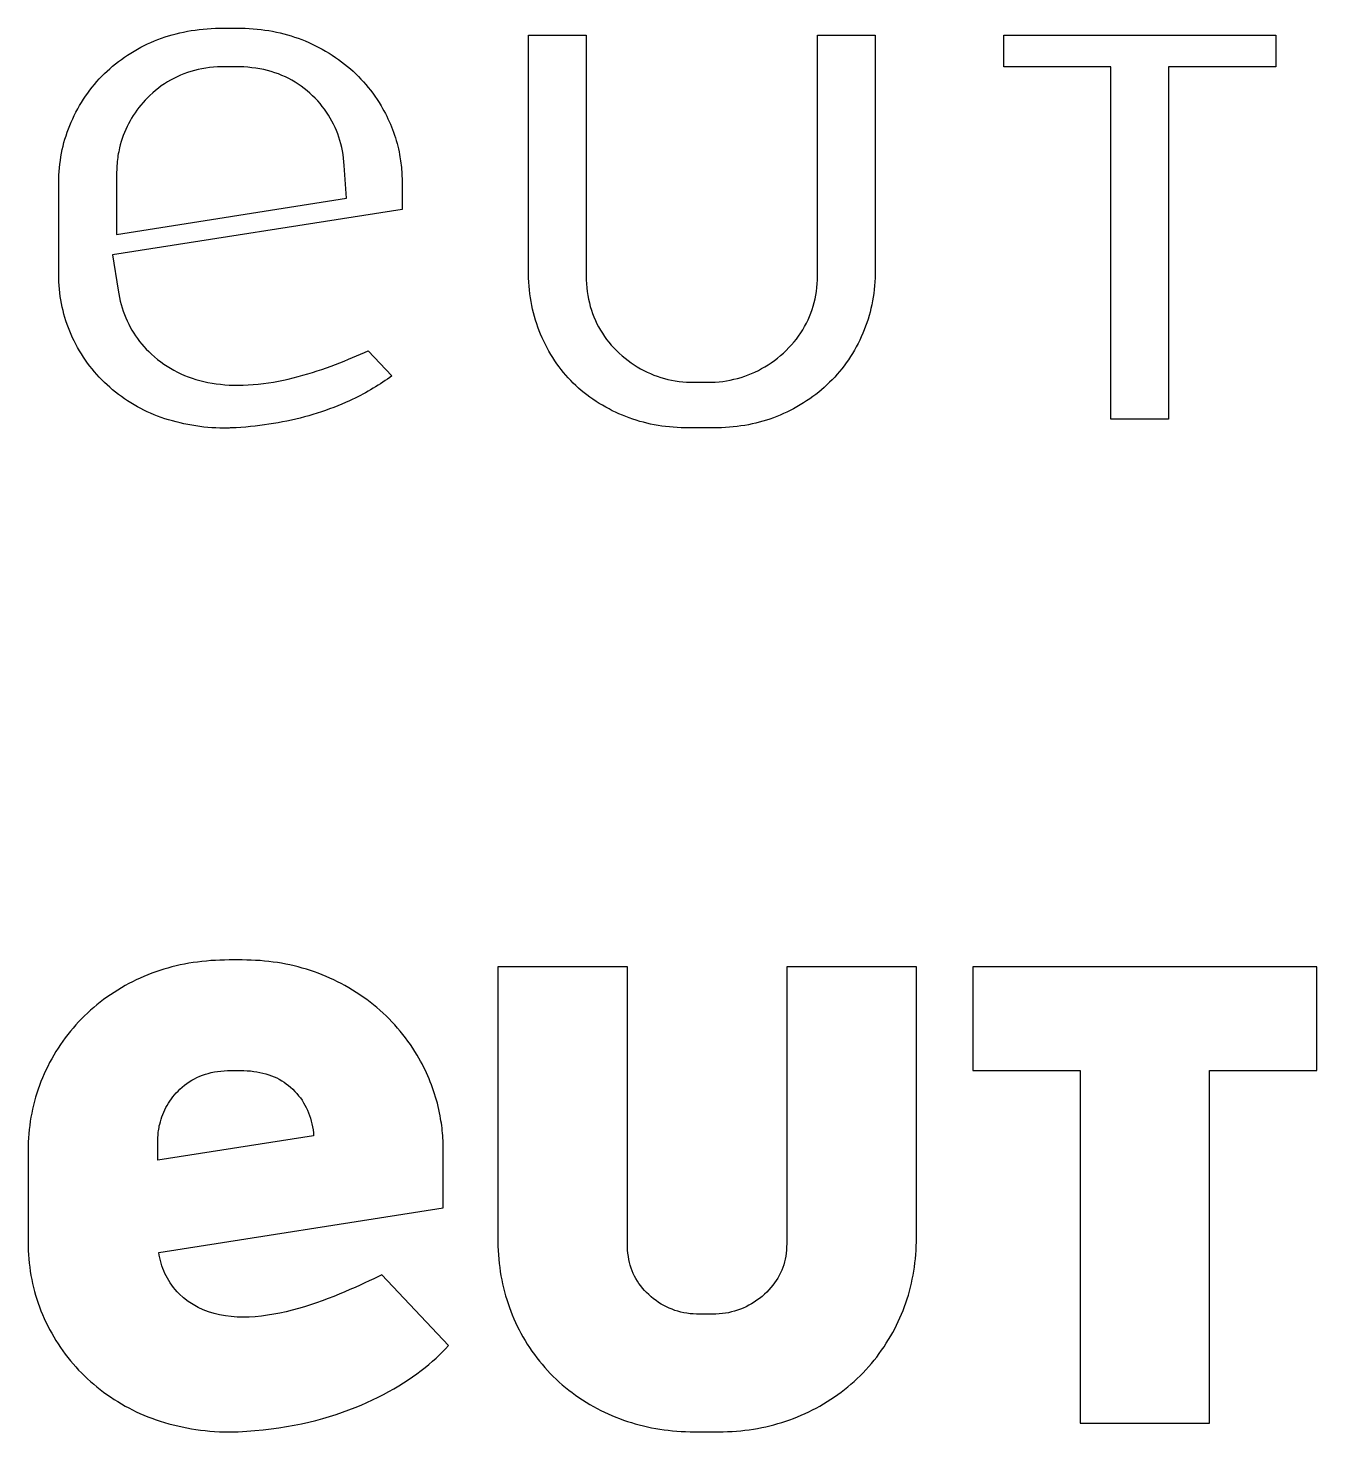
# Model space of a CAD drawing. Header units: millimetres. Extents: x 182 to 1427, y 20 to 509.
# Drawn here: x 490.3 to 848.7, y 69 to 459.5 of the extents above; entities that cross this region are included whole.
import ezdxf

# ---------------------------------------------------------------- set-up
doc = ezdxf.new("R2010")
doc.units = ezdxf.units.MM
doc.layers.add('CORTE EXTERNO', color=1, linetype='CONTINUOUS')
doc.layers.add('CORTE INTERNO', color=2, linetype='CONTINUOUS')

msp = doc.modelspace()

# ---------------------------------------------------------------- linework, layer by layer
at = {"layer": 'CORTE EXTERNO'}
for points in [[(544.6963, 348.2052), (543.5977, 348.2177), (542.4942, 348.2549), (541.3874, 348.3165), (540.2785, 348.4022), (539.1691, 348.5115), (538.0606, 348.6442), (536.9545, 348.7998), (535.852, 348.9781), (534.7548, 349.1786), (533.6642, 349.401), (532.5817, 349.645), (531.5087, 349.9102), (530.4466, 350.1962), (529.3969, 350.5027), (528.361, 350.8293), (527.3403, 351.1757), (526.3363, 351.5415), (525.3504, 351.9264), (524.3841, 352.33), (523.4388, 352.752), (522.5159, 353.1919), (521.6168, 353.6495), (520.743, 354.1244), (519.8022, 354.666), (518.8823, 355.2224), (517.9831, 355.7939), (517.1045, 356.3806), (516.2463, 356.9827), (515.4082, 357.6003), (514.5902, 358.2336), (513.7921, 358.8827), (513.0136, 359.5479), (512.2547, 360.2293), (511.5152, 360.9271), (510.7948, 361.6414), (510.0935, 362.3723), (509.411, 363.1202), (508.7472, 363.885), (508.1019, 364.667), (507.4749, 365.4664), (506.8661, 366.2833), (506.2753, 367.1179), (505.7023, 367.9702), (505.1469, 368.8407), (504.6091, 369.7292), (504.0931, 370.6269), (503.6017, 371.5299), (503.1349, 372.4382), (502.6926, 373.3523), (502.2748, 374.2723), (501.8814, 375.1985), (501.5123, 376.131), (501.1674, 377.0701), (500.8468, 378.0161), (500.5502, 378.9691), (500.2778, 379.9294), (500.0294, 380.8972), (499.8049, 381.8728), (499.6044, 382.8563), (499.4276, 383.848), (499.2747, 384.8482), (499.1454, 385.857), (499.0398, 386.8747), (498.9577, 387.9015), (498.8992, 388.9376), (498.8641, 389.9833), (498.8525, 391.0387), (498.8525, 416.4589), (498.8642, 417.5165), (498.8994, 418.5647), (498.9581, 419.6039), (499.0405, 420.6343), (499.1465, 421.656), (499.2763, 422.6693), (499.4298, 423.6744), (499.6072, 424.6715), (499.8085, 425.6609), (500.0337, 426.6428), (500.283, 427.6174), (500.5564, 428.585), (500.8539, 429.5457), (501.1757, 430.4999), (501.5217, 431.4476), (501.892, 432.3892), (502.2868, 433.3249), (502.706, 434.2549), (503.1497, 435.1794), (503.618, 436.0986), (504.1109, 437.0128), (504.6285, 437.9222), (505.1666, 438.8195), (505.7221, 439.6981), (506.2952, 440.5583), (506.886, 441.4001), (507.4947, 442.2239), (508.1214, 443.0297), (508.7664, 443.8178), (509.4298, 444.5882), (510.1117, 445.3411), (510.8124, 446.0768), (511.532, 446.7953), (512.2707, 447.4969), (513.0287, 448.1817), (513.8061, 448.8499), (514.6031, 449.5016), (515.4198, 450.137), (516.2565, 450.7563), (517.1134, 451.3596), (517.9904, 451.9471), (518.888, 452.519), (519.8062, 453.0755), (520.7451, 453.6166), (521.6655, 454.1193), (522.5956, 454.5991), (523.5358, 455.056), (524.4861, 455.4901), (525.4469, 455.9014), (526.4183, 456.2901), (527.4006, 456.6561), (528.394, 456.9995), (529.3987, 457.3204), (530.4149, 457.6188), (531.4429, 457.8947), (532.4828, 458.1483), (533.5349, 458.3795), (534.5995, 458.5885), (535.6767, 458.7752), (536.7667, 458.9398), (537.8698, 459.0822), (538.9862, 459.2026), (540.1161, 459.301), (541.2598, 459.3774), (542.4174, 459.432), (543.5892, 459.4646), (544.7753, 459.4755), (548.4064, 459.4755), (549.5528, 459.4646), (550.6872, 459.4318), (551.8097, 459.3771), (552.9206, 459.3004), (554.0201, 459.2017), (555.1084, 459.0808), (556.1857, 458.9379), (557.2524, 458.7727), (558.3085, 458.5853), (559.3543, 458.3756), (560.39, 458.1435), (561.4159, 457.889), (562.4321, 457.612), (563.4389, 457.3125), (564.4365, 456.9905), (565.4251, 456.6458), (566.4049, 456.2784), (567.3762, 455.8883), (568.3392, 455.4754), (569.294, 455.0396), (570.241, 454.581), (571.1802, 454.0993), (572.1121, 453.5947), (573.0622, 453.0523), (573.9915, 452.4944), (574.9002, 451.9211), (575.7884, 451.332), (576.6563, 450.7272), (577.504, 450.1063), (578.3318, 449.4692), (579.1399, 448.8157), (579.9283, 448.1458), (580.6972, 447.4592), (581.4468, 446.7557), (582.1774, 446.0353), (582.889, 445.2976), (583.5818, 444.5427), (584.256, 443.7702), (584.9117, 442.9801), (585.5492, 442.1721), (586.1686, 441.3461), (586.7701, 440.502), (587.3538, 439.6396), (587.9199, 438.7587), (588.4686, 437.8591), (588.8843, 437.144), (589.285, 436.4237), (589.6706, 435.6981), (590.0412, 434.9675), (590.3967, 434.232), (590.7369, 433.4916), (591.062, 432.7466), (591.3717, 431.997), (591.6661, 431.2431), (591.9452, 430.4848), (592.2088, 429.7225), (592.4569, 428.9561), (592.6895, 428.1858), (592.9065, 427.4118), (593.1079, 426.6342), (593.2936, 425.8531), (593.4635, 425.0687), (593.6177, 424.281), (593.7224, 423.6921), (593.8189, 423.1004), (593.907, 422.506), (593.9869, 421.9091), (594.0584, 421.3099), (594.1216, 420.7087), (594.1764, 420.1056), (594.2228, 419.5008), (594.2608, 418.8946), (594.2905, 418.2871), (594.3116, 417.6785), (594.3243, 417.069), (594.3286, 416.4589), (594.3286, 409.0569), (513.7954, 396.4299), (515.3406, 386.5535), (515.5145, 385.5363), (515.7152, 384.5356), (515.9428, 383.5516), (516.1972, 382.5843), (516.4782, 381.634), (516.786, 380.7007), (517.1203, 379.7845), (517.4812, 378.8856), (517.8685, 378.004), (518.2823, 377.14), (518.7224, 376.2936), (519.1889, 375.4649), (519.6815, 374.6541), (520.2004, 373.8613), (520.7453, 373.0866), (521.3163, 372.3301), (521.9134, 371.5919), (522.5363, 370.8722), (523.1851, 370.1711), (523.8598, 369.4886), (524.6639, 368.7276), (525.489, 367.9985), (526.3349, 367.3015), (527.2016, 366.6364), (528.0889, 366.0034), (528.9968, 365.4026), (529.9251, 364.8339), (530.8738, 364.2973), (531.8427, 363.793), (532.8317, 363.321), (533.8408, 362.8812), (534.8698, 362.4738), (535.9186, 362.0988), (536.9872, 361.7561), (538.0754, 361.446), (539.1831, 361.1683), (540.3103, 360.9231), (541.4568, 360.7105), (542.6225, 360.5305), (543.8074, 360.3832), (545.0112, 360.2685), (546.234, 360.1866), (547.4756, 360.1374), (548.7359, 360.121), (550.1331, 360.1407), (551.5328, 360.1989), (552.9338, 360.2937), (554.3349, 360.4237), (555.735, 360.587), (557.1329, 360.7821), (558.5273, 361.0073), (559.9171, 361.261), (561.3011, 361.5413), (562.6781, 361.8468), (564.0468, 362.1758), (565.4062, 362.5265), (566.755, 362.8973), (568.092, 363.2866), (569.416, 363.6927), (570.7258, 364.1139), (572.0203, 364.5486), (573.2983, 364.9952), (574.5584, 365.4518), (575.7997, 365.917), (577.0208, 366.389), (578.2206, 366.8662), (579.3979, 367.3469), (580.5515, 367.8294), (581.6801, 368.3121), (582.7827, 368.7933), (583.858, 369.2714), (584.9048, 369.7447), (591.4972, 362.7559), (590.8807, 362.3023), (590.2532, 361.8536), (589.615, 361.4097), (588.9664, 360.971), (588.3077, 360.5377), (587.639, 360.1098), (586.9608, 359.6877), (586.2732, 359.2715), (585.5766, 358.8614), (584.8712, 358.4576), (584.1573, 358.0602), (583.4352, 357.6696), (582.7051, 357.2858), (581.9674, 356.9091), (581.2222, 356.5397), (580.47, 356.1777), (579.7109, 355.8234), (578.6216, 355.3332), (577.5217, 354.8589), (576.4113, 354.4006), (575.2904, 353.9584), (574.1593, 353.5321), (573.0179, 353.1219), (571.8664, 352.7278), (570.7048, 352.3498), (569.5333, 351.9878), (568.352, 351.642), (567.1608, 351.3124), (565.9601, 350.9989), (564.7497, 350.7017), (563.5299, 350.4207), (562.3006, 350.1559), (561.0621, 349.9073), (559.8144, 349.6751), (558.5576, 349.4592), (557.2917, 349.2595), (556.017, 349.0763), (554.7334, 348.9094), (553.441, 348.7589), (552.1401, 348.6249), (550.8306, 348.5072), (549.5126, 348.406), (548.1863, 348.3214), (546.8518, 348.2532), (546.5469, 348.2405), (546.2405, 348.2298), (545.9327, 348.221), (545.6241, 348.2141), (545.3149, 348.2091), (545.0055, 348.2062)], [(674.1648, 348.2632), (673.0393, 348.2739), (671.9258, 348.3059), (670.8242, 348.3595), (669.7343, 348.4345), (668.6558, 348.5312), (667.5885, 348.6494), (666.5322, 348.7893), (665.4867, 348.9509), (664.4517, 349.1343), (663.4272, 349.3395), (662.4128, 349.5666), (661.4083, 349.8157), (660.4135, 350.0867), (659.4283, 350.3797), (658.4523, 350.6949), (657.4854, 351.0322), (656.5274, 351.3917), (655.578, 351.7734), (654.6371, 352.1774), (653.7044, 352.6038), (652.7797, 353.0526), (651.8628, 353.5239), (650.9534, 354.0177), (650.0325, 354.5449), (649.132, 355.0881), (648.2519, 355.6477), (647.3919, 356.2237), (646.5519, 356.8164), (645.7317, 357.4258), (644.9312, 358.0521), (644.1502, 358.6956), (643.3884, 359.3564), (642.6459, 360.0345), (641.9223, 360.7303), (641.2175, 361.4439), (640.5313, 362.1754), (639.8636, 362.925), (639.2143, 363.6929), (638.5831, 364.4792), (637.9698, 365.2842), (637.3744, 366.1078), (636.7966, 366.9504), (636.2363, 367.8122), (635.6932, 368.6931), (635.1673, 369.5935), (634.6551, 370.5193), (634.1674, 371.4534), (633.704, 372.396), (633.265, 373.3475), (632.8502, 374.3079), (632.4597, 375.2776), (632.0933, 376.2569), (631.751, 377.2458), (631.4327, 378.2448), (631.1384, 379.254), (630.8679, 380.2737), (630.6214, 381.304), (630.3985, 382.3454), (630.1994, 383.3979), (630.024, 384.4619), (629.8722, 385.5375), (629.7438, 386.625), (629.639, 387.7248), (629.5576, 388.8369), (629.4995, 389.9616), (629.4646, 391.0992), (629.4531, 392.25), (629.4531, 457.5393), (645.5242, 457.5393), (645.5242, 390.5545), (645.5421, 389.4421), (645.5959, 388.343), (645.6852, 387.2575), (645.81, 386.1861), (645.9701, 385.1291), (646.1653, 384.0869), (646.3955, 383.06), (646.6604, 382.0487), (646.96, 381.0535), (647.294, 380.0746), (647.6622, 379.1126), (648.0645, 378.1679), (648.5008, 377.2407), (648.9709, 376.3316), (649.4745, 375.4409), (650.0115, 374.569), (650.5818, 373.7163), (651.1852, 372.8833), (651.8215, 372.0702), (652.4906, 371.2775), (653.1922, 370.5057), (653.9262, 369.755), (654.6925, 369.0259), (655.4959, 368.3112), (656.314, 367.6293), (657.1469, 366.9803), (657.9944, 366.3641), (658.8563, 365.7808), (659.7327, 365.2305), (660.6232, 364.7132), (661.528, 364.229), (662.4467, 363.7779), (663.3794, 363.3599), (664.3259, 362.9751), (665.2861, 362.6235), (666.2599, 362.3052), (667.2472, 362.0203), (668.2478, 361.7686), (669.2617, 361.5504), (670.2887, 361.3657), (671.3288, 361.2144), (672.3818, 361.0967), (673.4476, 361.0125), (674.5261, 360.962), (675.6172, 360.9452), (679.2487, 360.9452), (680.3361, 360.9622), (681.4122, 361.0131), (682.4766, 361.0979), (683.5293, 361.2165), (684.5703, 361.369), (685.5994, 361.5552), (686.6164, 361.7751), (687.6213, 362.0287), (688.6139, 362.316), (689.5942, 362.6368), (690.5621, 362.9912), (691.5173, 363.3791), (692.4599, 363.8004), (693.3897, 364.2552), (694.3065, 364.7433), (695.2104, 365.2648), (696.1011, 365.8196), (696.9785, 366.4076), (697.8426, 367.0288), (698.6932, 367.6831), (699.5303, 368.3706), (700.3536, 369.0912), (701.1451, 369.8301), (701.9034, 370.5895), (702.6282, 371.3689), (703.3193, 372.168), (703.9767, 372.9863), (704.6001, 373.8235), (705.1893, 374.6792), (705.7442, 375.5528), (706.2646, 376.4442), (706.7502, 377.3528), (707.201, 378.2783), (707.6168, 379.2202), (707.9973, 380.1782), (708.3425, 381.1519), (708.652, 382.1408), (708.9258, 383.1446), (709.1637, 384.1629), (709.3654, 385.1953), (709.5309, 386.2414), (709.6599, 387.3007), (709.7523, 388.373), (709.8078, 389.4577), (709.8264, 390.5545), (709.8264, 457.5393), (725.8979, 457.5393), (725.8979, 392.25), (725.8861, 391.1255), (725.8508, 390.013), (725.7918, 388.9121), (725.7091, 387.8226), (725.6026, 386.7443), (725.4724, 385.677), (725.3182, 384.6204), (725.1401, 383.5743), (724.938, 382.5385), (724.7118, 381.5126), (724.4615, 380.4966), (724.187, 379.4901), (723.8883, 378.4929), (723.5653, 377.5048), (723.2179, 376.5256), (722.846, 375.5549), (722.4497, 374.5927), (722.0288, 373.6385), (721.5833, 372.6923), (721.1132, 371.7537), (720.6183, 370.8226), (720.0986, 369.8987), (719.5595, 368.9911), (719.0036, 368.1027), (718.4307, 367.2333), (717.8406, 366.3827), (717.2332, 365.5508), (716.6083, 364.7373), (715.9657, 363.9422), (715.3053, 363.1653), (714.6268, 362.4064), (713.9302, 361.6653), (713.2153, 360.9419), (712.4818, 360.236), (711.7296, 359.5474), (710.9586, 358.8761), (710.1686, 358.2217), (709.3594, 357.5842), (708.5309, 356.9634), (707.6828, 356.3592), (706.8151, 355.7713), (705.9274, 355.1996), (705.0198, 354.6439), (704.092, 354.1041), (703.1843, 353.6029), (702.2691, 353.1246), (701.3461, 352.669), (700.4153, 352.2362), (699.4764, 351.8261), (698.5291, 351.4386), (697.5732, 351.0737), (696.6086, 350.7314), (695.635, 350.4115), (694.6522, 350.114), (693.6601, 349.839), (692.6583, 349.5862), (691.6466, 349.3557), (690.625, 349.1474), (689.5931, 348.9612), (688.5507, 348.7972), (687.4977, 348.6552), (686.4338, 348.5352), (685.3587, 348.4371), (684.2724, 348.3609), (683.1745, 348.3066), (682.0649, 348.274), (680.9434, 348.2632)], [(791.4594, 350.6848), (791.4594, 448.7305), (761.6191, 448.7305), (761.6191, 457.5397), (837.2733, 457.5397), (837.2733, 448.7305), (807.4319, 448.7305), (807.4319, 350.6848)], [(532.3093, 107.4222), (531.7502, 107.9934), (531.2228, 108.5804), (530.7264, 109.1827), (530.2603, 109.7997), (529.8239, 110.4307), (529.4166, 111.0753), (529.0378, 111.7327), (528.6868, 112.4025), (528.363, 113.084), (528.0658, 113.7766), (527.7944, 114.4797), (527.5483, 115.1928), (527.3269, 115.9152), (527.1294, 116.6464), (526.9554, 117.3857), (526.804, 118.1326), (526.6748, 118.8864), (605.7831, 131.2897), (605.7831, 147.2462), (605.7785, 147.9514), (605.7649, 148.6541), (605.7423, 149.3542), (605.7106, 150.0519), (605.6699, 150.747), (605.6203, 151.4396), (605.5617, 152.1298), (605.4943, 152.8174), (605.4179, 153.5025), (605.3328, 154.1852), (605.2388, 154.8653), (605.136, 155.543), (605.0245, 156.2181), (604.9043, 156.8908), (604.7322, 157.7756), (604.5447, 158.656), (604.3418, 159.532), (604.1234, 160.4037), (603.8896, 161.271), (603.6403, 162.1339), (603.3755, 162.9925), (603.0953, 163.8467), (602.7995, 164.6965), (602.4882, 165.542), (602.1614, 166.383), (601.8191, 167.2197), (601.4612, 168.0519), (601.0878, 168.8798), (600.6988, 169.7033), (600.2943, 170.5224), (599.8741, 171.3371), (599.4384, 172.1474), (598.9871, 172.9532), (598.5201, 173.7547), (597.9053, 174.7643), (597.2711, 175.7562), (596.6176, 176.7306), (595.9447, 177.6874), (595.2525, 178.6266), (594.5409, 179.5481), (593.81, 180.452), (593.0598, 181.3384), (592.2902, 182.2071), (591.5013, 183.0581), (590.693, 183.8916), (589.8654, 184.7074), (589.0185, 185.5056), (588.1522, 186.2862), (587.2666, 187.0491), (586.3617, 187.7944), (585.4375, 188.522), (584.4939, 189.232), (583.531, 189.9244), (582.5487, 190.5991), (581.5472, 191.2562), (580.5263, 191.8956), (579.4861, 192.5174), (578.4266, 193.1215), (577.3952, 193.6811), (576.3546, 194.2178), (575.3048, 194.7318), (574.2456, 195.223), (573.1772, 195.6914), (572.0995, 196.1369), (571.0126, 196.5596), (569.9164, 196.9595), (568.8109, 197.3366), (567.6961, 197.6909), (566.5721, 198.0223), (565.4387, 198.3309), (564.2961, 198.6166), (563.1443, 198.8796), (561.9831, 199.1196), (560.8127, 199.3368), (559.6329, 199.5312), (558.4439, 199.7027), (557.2456, 199.8514), (556.038, 199.9772), (554.8212, 200.0801), (553.595, 200.1602), (552.3595, 200.2173), (551.1148, 200.2517), (549.8608, 200.2631), (546.2296, 200.2631), (544.9374, 200.2517), (543.6565, 200.2173), (542.3868, 200.1602), (541.1284, 200.0801), (539.8813, 199.9772), (538.6454, 199.8514), (537.4208, 199.7027), (536.2074, 199.5312), (535.0053, 199.3368), (533.8144, 199.1196), (532.6348, 198.8796), (531.4664, 198.6166), (530.3092, 198.3309), (529.1633, 198.0223), (528.0287, 197.6909), (526.9053, 197.3366), (525.7931, 196.9595), (524.6922, 196.5596), (523.6024, 196.1369), (522.524, 195.6914), (521.4567, 195.223), (520.4007, 194.7318), (519.3559, 194.2178), (518.3224, 193.6811), (517.3, 193.1215), (516.2505, 192.5174), (515.2202, 191.8956), (514.2093, 191.2562), (513.2177, 190.5991), (512.2455, 189.9244), (511.2925, 189.232), (510.3589, 188.522), (509.4447, 187.7944), (508.5498, 187.0491), (507.6742, 186.2862), (506.8179, 185.5056), (505.9811, 184.7074), (505.1635, 183.8916), (504.3653, 183.0581), (503.5865, 182.2071), (502.8271, 181.3384), (502.087, 180.452), (501.3663, 179.5481), (500.6649, 178.6266), (499.9829, 177.6874), (499.3204, 176.7306), (498.6771, 175.7562), (498.0533, 174.7643), (497.4489, 173.7547), (496.8659, 172.7322), (496.3078, 171.7025), (495.7745, 170.6657), (495.2661, 169.6218), (494.7824, 168.5707), (494.3236, 167.5126), (493.8896, 166.4473), (493.4804, 165.3748), (493.0961, 164.2952), (492.7365, 163.2085), (492.4018, 162.1147), (492.0918, 161.0137), (491.8067, 159.9057), (491.5464, 158.7904), (491.3108, 157.6681), (491.1001, 156.5386), (490.9142, 155.402), (490.7531, 154.2583), (490.6167, 153.1074), (490.5052, 151.9494), (490.4184, 150.7843), (490.3565, 149.6121), (490.3193, 148.4327), (490.3069, 147.2462), (490.3069, 121.8261), (490.3193, 120.6393), (490.3565, 119.4602), (490.4184, 118.2886), (490.5052, 117.1246), (490.6167, 115.9683), (490.7531, 114.8195), (490.9142, 113.6784), (491.1001, 112.5448), (491.3108, 111.4188), (491.5464, 110.3005), (491.8067, 109.1897), (492.0918, 108.0865), (492.4018, 106.9909), (492.7365, 105.9028), (493.0961, 104.8224), (493.4804, 103.7495), (493.8896, 102.6842), (494.3236, 101.6265), (494.7824, 100.5763), (495.2661, 99.5337), (495.7745, 98.4987), (496.3078, 97.4713), (496.8659, 96.4514), (497.4489, 95.439), (498.0533, 94.4386), (498.6771, 93.4553), (499.3204, 92.4894), (499.9829, 91.5407), (500.6649, 90.6093), (501.3663, 89.6952), (502.087, 88.7983), (502.8271, 87.9187), (503.5865, 87.0564), (504.3653, 86.2113), (505.1635, 85.3835), (505.9811, 84.573), (506.8179, 83.7797), (507.6742, 83.0037), (508.5498, 82.2449), (509.4447, 81.5034), (510.3589, 80.7792), (511.2925, 80.0722), (512.2455, 79.3825), (513.2177, 78.7101), (514.2093, 78.0549), (515.2202, 77.417), (516.2505, 76.7963), (517.3, 76.1929), (518.2913, 75.6521), (519.3092, 75.1284), (520.3526, 74.6224), (521.4202, 74.1345), (522.511, 73.6652), (523.6239, 73.2152), (524.7577, 72.7848), (525.9112, 72.3747), (527.0833, 71.9854), (528.2729, 71.6173), (529.4789, 71.2711), (530.7, 70.9471), (531.9352, 70.6461), (533.1833, 70.3684), (534.4432, 70.1146), (535.7137, 69.8853), (536.9937, 69.6809), (538.2821, 69.502), (539.5777, 69.3491), (540.8794, 69.2227), (542.186, 69.1233), (543.4965, 69.0515), (544.8095, 69.0078), (546.1242, 68.9928), (547.4391, 69.0068), (548.7534, 69.0506), (551.0961, 69.1796), (553.3977, 69.354), (555.6581, 69.5725), (557.8772, 69.8336), (560.0549, 70.1359), (562.1909, 70.4779), (564.2854, 70.8582), (566.338, 71.2754), (568.3488, 71.7281), (570.3176, 72.2148), (572.2443, 72.7341), (574.1288, 73.2846), (575.9709, 73.8649), (577.7707, 74.4735), (579.5279, 75.109), (581.2424, 75.77), (582.9142, 76.4551), (584.5431, 77.1628), (586.129, 77.8916), (587.6719, 78.6403), (589.1715, 79.4073), (590.6279, 80.1912), (592.0408, 80.9906), (593.4102, 81.8041), (594.7359, 82.6302), (596.018, 83.4675), (597.2561, 84.3146), (598.4503, 85.1701), (599.6004, 86.0325), (600.7063, 86.9004), (601.7679, 87.7724), (602.7851, 88.6471), (603.7578, 89.5229), (604.6859, 90.3986), (605.5692, 91.2727), (606.4077, 92.1437), (607.2012, 93.0102), (588.6497, 112.6772), (587.5646, 112.1534), (586.415, 111.6019), (585.2043, 111.0269), (583.9359, 110.4324), (582.6134, 109.8228), (581.2402, 109.2022), (579.8197, 108.5748), (578.3554, 107.9448), (576.8507, 107.3165), (575.309, 106.6939), (573.7338, 106.0814), (572.1286, 105.4831), (570.4968, 104.9032), (568.8418, 104.3459), (567.1671, 103.8154), (565.4761, 103.3159), (563.7723, 102.8516), (562.0592, 102.4267), (560.34, 102.0454), (558.6184, 101.7119), (556.8978, 101.4304), (555.1816, 101.205), (553.4732, 101.0401), (551.7761, 100.9397), (550.0937, 100.9081), (548.4295, 100.9495), (546.787, 101.0681), (545.1695, 101.2681), (543.5806, 101.5536), (542.0236, 101.9289), (540.5021, 102.3982), (539.0194, 102.9656), (537.579, 103.6354), (536.1843, 104.4118), (534.8389, 105.2989), (533.546, 106.301)], [(647.5367, 76.0719), (648.5482, 75.5216), (649.569, 74.9937), (650.5992, 74.4883), (651.6386, 74.0053), (652.6874, 73.5447), (653.7455, 73.1067), (654.813, 72.691), (655.8897, 72.2978), (656.9758, 71.9271), (658.0712, 71.5788), (659.1759, 71.253), (660.2899, 70.9497), (661.4132, 70.6688), (662.5459, 70.4104), (663.6878, 70.1744), (664.8391, 69.9609), (665.9997, 69.7699), (667.1696, 69.6013), (668.3488, 69.4552), (669.5373, 69.3316), (670.7351, 69.2304), (671.9422, 69.1518), (673.1586, 69.0956), (674.3843, 69.0618), (675.6193, 69.0506), (682.3979, 69.0506), (683.6325, 69.062), (684.8578, 69.0964), (686.0739, 69.1535), (687.2806, 69.2336), (688.4782, 69.3365), (689.6664, 69.4623), (690.8454, 69.6109), (692.0151, 69.7825), (693.1755, 69.9768), (694.3266, 70.194), (695.4685, 70.4341), (696.6011, 70.697), (697.7244, 70.9828), (698.8384, 71.2914), (699.9432, 71.6228), (701.0386, 71.9771), (702.1248, 72.3542), (703.2017, 72.7542), (704.2693, 73.1769), (705.3276, 73.6226), (706.3766, 74.091), (707.4163, 74.5823), (708.4467, 75.0963), (709.4679, 75.6332), (710.4797, 76.1929), (711.519, 76.7968), (712.5395, 77.4188), (713.5411, 78.0589), (714.5237, 78.7171), (715.4875, 79.3934), (716.4325, 80.0879), (717.3585, 80.8004), (718.2656, 81.5311), (719.1539, 82.2799), (720.0233, 83.0467), (720.8737, 83.8317), (721.7053, 84.6347), (722.518, 85.4559), (723.3118, 86.2951), (724.0867, 87.1524), (724.8427, 88.0278), (725.5798, 88.9212), (726.298, 89.8327), (726.9973, 90.7623), (727.6777, 91.71), (728.3392, 92.6757), (728.9818, 93.6594), (729.6054, 94.6612), (730.2102, 95.6811), (730.7698, 96.673), (731.3067, 97.6735), (731.8207, 98.6825), (732.3119, 99.7), (732.7803, 100.726), (733.2259, 101.7605), (733.6486, 102.8035), (734.0486, 103.855), (734.4257, 104.9151), (734.7799, 105.9837), (735.1114, 107.0608), (735.42, 108.1464), (735.7057, 109.2406), (735.9687, 110.3433), (736.2087, 111.4545), (736.426, 112.5743), (736.6203, 113.7026), (736.7918, 114.8395), (736.9405, 115.9849), (737.0663, 117.1389), (737.1692, 118.3015), (737.2493, 119.4726), (737.3065, 120.6522), (737.3408, 121.8404), (737.3522, 123.0372), (737.3522, 198.3267), (701.2807, 198.3267), (701.2807, 121.3421), (701.2636, 120.4579), (701.2123, 119.5898), (701.1268, 118.7379), (701.0071, 117.9021), (700.8532, 117.0825), (700.665, 116.279), (700.4427, 115.4917), (700.1862, 114.7205), (699.8955, 113.9654), (699.5706, 113.2265), (699.2115, 112.5037), (698.8182, 111.797), (698.3907, 111.1065), (697.929, 110.432), (697.4331, 109.7737), (696.9029, 109.1314), (696.3386, 108.5053), (695.7401, 107.8952), (695.1074, 107.3012), (694.4151, 106.6993), (693.7101, 106.1318), (692.9923, 105.5988), (692.2618, 105.1003), (691.5185, 104.6361), (690.7626, 104.2065), (689.9939, 103.8112), (689.2126, 103.4504), (688.4185, 103.1239), (687.6118, 102.8319), (686.7924, 102.5743), (685.9604, 102.351), (685.1157, 102.1621), (684.2584, 102.0076), (683.3884, 101.8875), (682.5058, 101.8016), (681.6106, 101.7501), (680.7028, 101.733), (677.0716, 101.733), (676.1639, 101.7498), (675.2705, 101.8002), (674.3912, 101.8843), (673.5262, 102.002), (672.6754, 102.1533), (671.8389, 102.3383), (671.0165, 102.5569), (670.2084, 102.8091), (669.4145, 103.0949), (668.6349, 103.4144), (667.8694, 103.7674), (667.1182, 104.1541), (666.3812, 104.5744), (665.6584, 105.0284), (664.9498, 105.5159), (664.2555, 106.0371), (663.5753, 106.5918), (662.9094, 107.1802), (662.3012, 107.7626), (661.7259, 108.3631), (661.1835, 108.9818), (660.6741, 109.6185), (660.1975, 110.2734), (659.7539, 110.9463), (659.3432, 111.6374), (658.9654, 112.3466), (658.6204, 113.0739), (658.3084, 113.8192), (658.0292, 114.5827), (657.7829, 115.3643), (657.5694, 116.164), (657.3888, 116.9818), (657.2411, 117.8177), (657.1262, 118.6716), (657.0441, 119.5437), (656.9949, 120.4339), (656.9785, 121.3421), (656.9785, 198.3267), (620.9073, 198.3267), (620.9073, 123.0372), (620.9185, 121.8217), (620.9522, 120.6154), (621.0083, 119.4185), (621.0869, 118.2308), (621.1879, 117.0525), (621.3114, 115.8835), (621.4573, 114.7238), (621.6257, 113.5734), (621.8165, 112.4322), (622.0299, 111.3004), (622.2657, 110.1779), (622.5239, 109.0647), (622.8047, 107.9608), (623.1079, 106.8662), (623.4336, 105.7809), (623.7819, 104.7049), (624.1526, 103.6382), (624.5458, 102.5808), (624.9615, 101.5326), (625.3997, 100.4938), (625.8604, 99.4643), (626.3436, 98.4441), (626.8493, 97.4331), (627.3775, 96.4315), (627.9283, 95.4391), (628.5228, 94.4194), (629.1367, 93.4182), (629.77, 92.4355), (630.4226, 91.4713), (631.0945, 90.5255), (631.7858, 89.5983), (632.4964, 88.6895), (633.2264, 87.7993), (633.9757, 86.9275), (634.7444, 86.0742), (635.5324, 85.2395), (636.3398, 84.4232), (637.1665, 83.6254), (638.0125, 82.8462), (638.8779, 82.0854), (639.7626, 81.3432), (640.6667, 80.6195), (641.5901, 79.9143), (642.5329, 79.2276), (643.495, 78.5594), (644.4764, 77.9097), (645.4772, 77.2786), (646.4973, 76.666)], [(782.914, 71.472), (818.8864, 71.472), (818.8864, 169.5178), (848.7279, 169.5178), (848.7279, 198.3267), (753.0732, 198.3267), (753.0732, 169.5178), (782.914, 169.5178)]]:
    msp.add_lwpolyline(points, close=True, dxfattribs=at)
at = {"layer": 'CORTE INTERNO'}
for points in [[(545.259, 448.7306), (544.1162, 448.714), (542.9903, 448.6642), (541.8814, 448.5811), (540.7896, 448.465), (539.7151, 448.3158), (538.6578, 448.1335), (537.618, 447.9182), (536.5958, 447.6699), (535.5912, 447.3887), (534.6044, 447.0746), (533.6355, 446.7277), (532.6846, 446.348), (531.7517, 445.9355), (530.8371, 445.4903), (529.9409, 445.0125), (529.063, 444.502), (528.2037, 443.9589), (527.3631, 443.3833), (526.5412, 442.7751), (525.7382, 442.1345), (524.9542, 441.4615), (524.1893, 440.7561), (523.5299, 440.1073), (522.8938, 439.4444), (522.2813, 438.7674), (521.6923, 438.0766), (521.1269, 437.3719), (520.5853, 436.6535), (520.0674, 435.9215), (519.5733, 435.176), (519.1032, 434.4173), (518.6569, 433.6453), (518.2348, 432.8602), (517.8367, 432.0621), (517.4628, 431.2511), (517.1131, 430.4274), (516.7877, 429.5911), (516.4866, 428.7423), (516.21, 427.881), (515.9579, 427.0075), (515.7304, 426.1218), (515.6101, 425.6002), (515.4996, 425.0733), (515.3989, 424.5405), (515.308, 424.0016), (515.2268, 423.4562), (515.1554, 422.9039), (515.0935, 422.3444), (515.0414, 421.7772), (514.9987, 421.202), (514.9657, 420.6185), (514.9421, 420.0262), (514.928, 419.4248), (514.9233, 418.814), (514.9233, 402.1008), (578.8124, 412.119), (578.2356, 421.2185), (578.1539, 422.258), (578.0417, 423.2834), (577.8989, 424.2946), (577.7255, 425.2915), (577.5218, 426.2739), (577.2875, 427.2419), (577.023, 428.1952), (576.7281, 429.1339), (576.4029, 430.0577), (576.0475, 430.9666), (575.6619, 431.8604), (575.2461, 432.7392), (574.8003, 433.6027), (574.3244, 434.4509), (573.8185, 435.2837), (573.2827, 436.1009), (572.7169, 436.9025), (572.1213, 437.6884), (571.4959, 438.4584), (570.8407, 439.2125), (570.1558, 439.9506), (569.4412, 440.6725), (568.6834, 441.3855), (567.9039, 442.0658), (567.1028, 442.7133), (566.2801, 443.3279), (565.4361, 443.9097), (564.5709, 444.4585), (563.6844, 444.9744), (562.7769, 445.4573), (561.8484, 445.9071), (560.8991, 446.3239), (559.9291, 446.7075), (558.9384, 447.058), (557.9273, 447.3752), (556.8957, 447.6593), (555.8438, 447.9101), (554.7718, 448.1275), (553.6796, 448.3116), (552.5676, 448.4624), (551.4356, 448.5797), (550.2839, 448.6635), (549.1126, 448.7138), (547.9217, 448.7306)], [(526.3777, 149.6014), (526.3812, 150.0564), (526.392, 150.5114), (526.4106, 150.9661), (526.4376, 151.4203), (526.4735, 151.8736), (526.5189, 152.3259), (526.5742, 152.777), (526.6401, 153.2265), (526.717, 153.6743), (526.8056, 154.1201), (526.9062, 154.5636), (527.0882, 155.2647), (527.293, 155.9535), (527.5205, 156.6302), (527.7709, 157.2945), (528.044, 157.9467), (528.3399, 158.5866), (528.6586, 159.2142), (529, 159.8296), (529.3643, 160.4328), (529.7513, 161.0238), (530.1611, 161.6025), (530.5937, 162.169), (531.049, 162.7232), (531.5271, 163.2652), (532.028, 163.795), (532.5517, 164.3126), (533.1669, 164.8747), (533.8023, 165.4047), (534.4579, 165.9026), (535.1337, 166.3684), (535.8297, 166.8022), (536.5458, 167.2038), (537.2821, 167.5733), (538.0386, 167.9107), (538.8153, 168.216), (539.6122, 168.4892), (540.4292, 168.7302), (541.2664, 168.9392), (542.1238, 169.116), (543.0014, 169.2606), (543.8991, 169.3731), (544.817, 169.4535), (545.755, 169.5017), (546.7133, 169.5178), (549.376, 169.5178), (550.3335, 169.5034), (551.2696, 169.4601), (552.1842, 169.388), (553.0773, 169.287), (553.949, 169.1571), (554.7993, 168.9985), (555.6281, 168.811), (556.4355, 168.5946), (557.2215, 168.3494), (557.986, 168.0754), (558.729, 167.7726), (559.4507, 167.4409), (560.1508, 167.0804), (560.8296, 166.6912), (561.4869, 166.273), (562.1227, 165.8261), (562.7371, 165.3504), (563.3301, 164.8459), (563.9016, 164.3126), (564.4777, 163.7265), (565.0239, 163.1248), (565.5404, 162.5075), (566.027, 161.8746), (566.4838, 161.2261), (566.9108, 160.562), (567.308, 159.8822), (567.6753, 159.1868), (568.0129, 158.4758), (568.3207, 157.7492), (568.5987, 157.0069), (568.8468, 156.249), (569.0652, 155.4754), (569.2538, 154.6862), (569.4126, 153.8814), (569.5416, 153.0609), (569.6407, 152.2248), (569.7101, 151.373), (526.3777, 144.5782)]]:
    msp.add_lwpolyline(points, close=True, dxfattribs=at)

doc.saveas('drawing.dxf')
